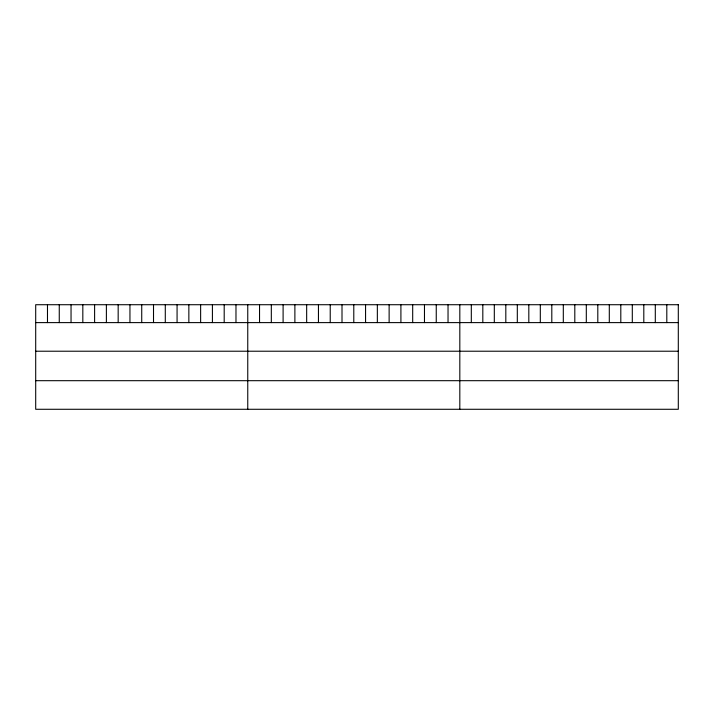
<?xml version="1.0" encoding="UTF-8"?>
<svg xmlns="http://www.w3.org/2000/svg" width="714" height="714" viewBox="0 0 714 714"><rect width="100%" height="100%" fill="white"/><g stroke="black" fill="none" stroke-linecap="round" stroke-linejoin="round"><path stroke-width="1.07" d="M35.7 322.612L678.3 322.612M35.7 351.217L678.3 351.217M35.7 380.687L678.3 380.687M666.805 304.717L666.805 322.612M655.3 304.717L655.3 322.612M643.805 304.717L643.805 322.612M632.301 304.717L632.301 322.612M620.805 304.717L620.805 322.612M609.301 304.717L609.301 322.612M597.805 304.717L597.805 322.612M586.31 304.717L586.31 322.612M574.806 304.717L574.806 322.612M563.31 304.717L563.31 322.612M551.806 304.717L551.806 322.612M540.311 304.717L540.311 322.612M528.815 304.717L528.815 322.612M517.311 304.717L517.311 322.612M505.815 304.717L505.815 322.612M494.311 304.717L494.311 322.612M482.816 304.717L482.816 322.612M471.311 304.717L471.311 322.612M459.816 304.717L459.816 409.283M448.035 304.717L448.035 322.612M436.254 304.717L436.254 322.612M424.473 304.717L424.473 322.612M412.692 304.717L412.692 322.612M400.911 304.717L400.911 322.612M389.13 304.717L389.13 322.612M377.349 304.717L377.349 322.612M365.568 304.717L365.568 322.612M353.787 304.717L353.787 322.612M342.006 304.717L342.006 322.612M330.225 304.717L330.225 322.612M318.444 304.717L318.444 322.612M306.663 304.717L306.663 322.612M294.882 304.717L294.882 322.612M283.101 304.717L283.101 322.612M271.32 304.717L271.32 322.612M259.539 304.717L259.539 322.612M247.758 304.717L247.758 409.283M235.977 304.717L235.977 322.612M224.196 304.717L224.196 322.612M212.415 304.717L212.415 322.612M200.634 304.717L200.634 322.612M188.853 304.717L188.853 322.612M177.072 304.717L177.072 322.612M165.291 304.717L165.291 322.612M153.51 304.717L153.51 322.612M141.729 304.717L141.729 322.612M129.948 304.717L129.948 322.612M118.167 304.717L118.167 322.612M106.386 304.717L106.386 322.612M94.605 304.717L94.605 322.612M82.824 304.717L82.824 322.612M71.043 304.717L71.043 322.612M59.262 304.717L59.262 322.612M47.481 304.717L47.481 322.612M678.3 304.717L35.7 304.717L35.7 409.283L678.3 409.283L678.3 304.717"/></g></svg>
